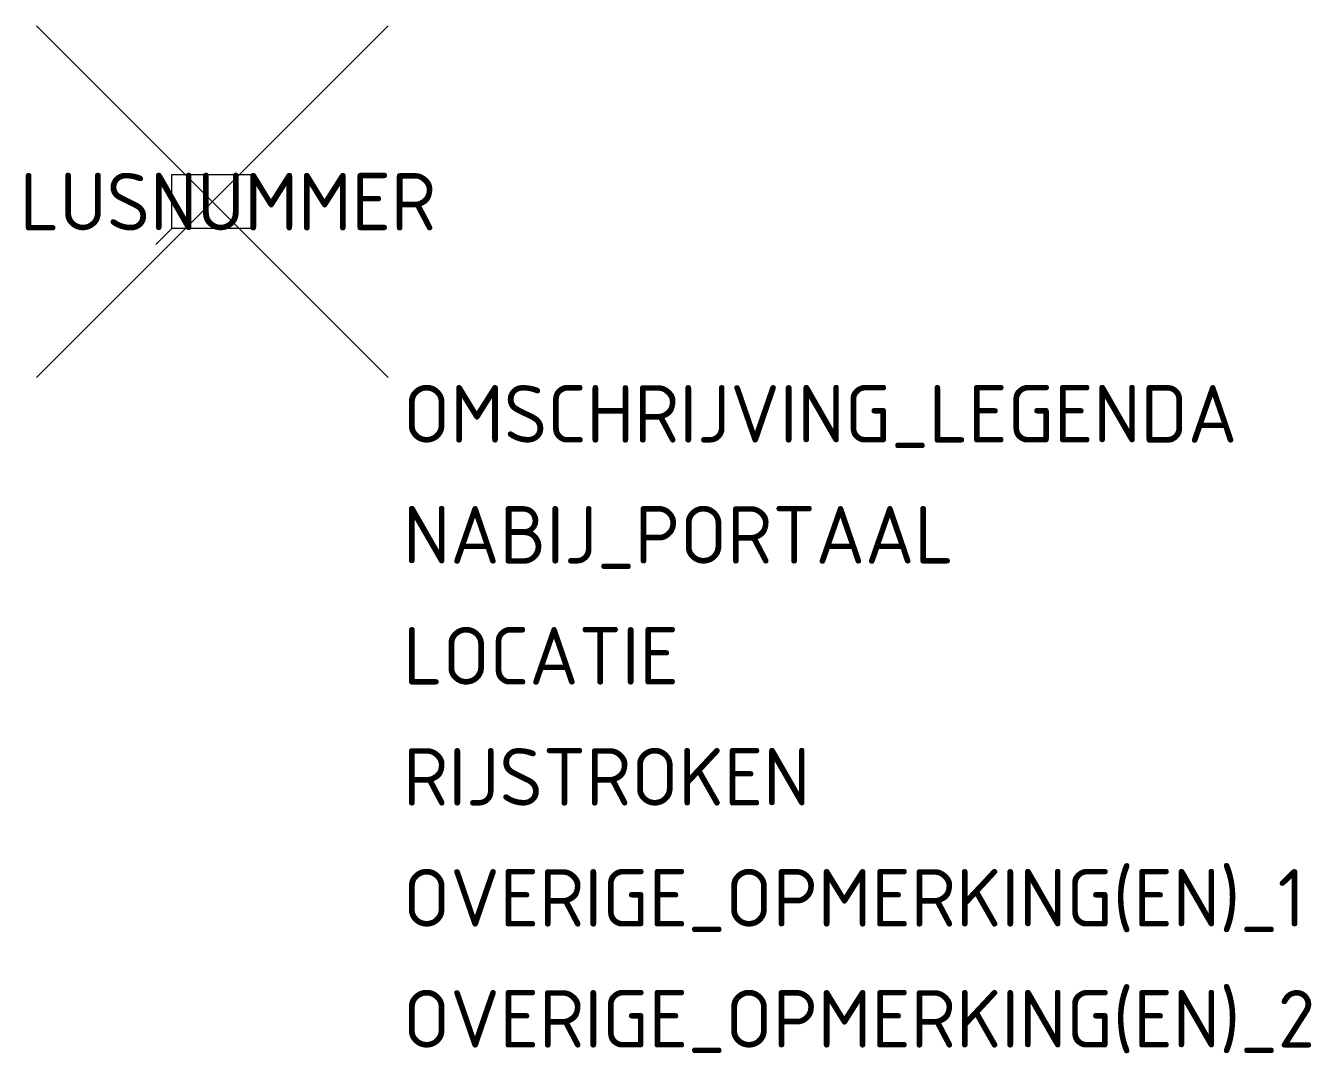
# Model space of a CAD drawing. Extents: x -4.1 to 36.2, y -25.3 to 6.8.
import ezdxf
from ezdxf.enums import TextEntityAlignment as Align

# ---------------------------------------------------------------- set-up
doc = ezdxf.new("R2010")
doc.units = 0
doc.styles.add('NLCS-ISO', font='NLCS-ISO.ttf')

msp = doc.modelspace()

# ---------------------------------------------------------------- linework, layer by layer
msp.add_line((0.5, 0.5), (0, 0))
for points in [[(7.269, 6.846), (-3.731, -4.154)], [(-3.731, 6.846), (7.269, -4.154)]]:
    msp.add_lwpolyline(points)
at = {"flags": 128}
msp.add_lwpolyline([(0.5, 2.192), (3.038, 2.192), (3.038, 0.5), (0.5, 0.5)], close=True, dxfattribs=at)

# ---------------------------------------------------------------- texts
at = {"style": 'NLCS-ISO'}
msp.add_attdef('LUSNUMMER', text='NR', height=1.8, dxfattribs=at).set_placement((2.264, 1.346), align=Align.MIDDLE)
at = {"style": 'NLCS-ISO', "flags": 1}
for tag, p, s in [('OMSCHRIJVING_LEGENDA', (7.741, -6.192), 'Detectielus'), ('NABIJ_PORTAAL', (7.741, -9.976), ''), ('LOCATIE', (7.741, -13.761), ''), ('RIJSTROKEN', (7.741, -17.545), ''), ('OVERIGE_OPMERKING(EN)_1', (7.741, -21.33), ''), ('OVERIGE_OPMERKING(EN)_2', (7.741, -25.114), '')]:
    msp.add_attdef(tag, p, s, height=1.8, dxfattribs=at)

doc.saveas('drawing.dxf')
